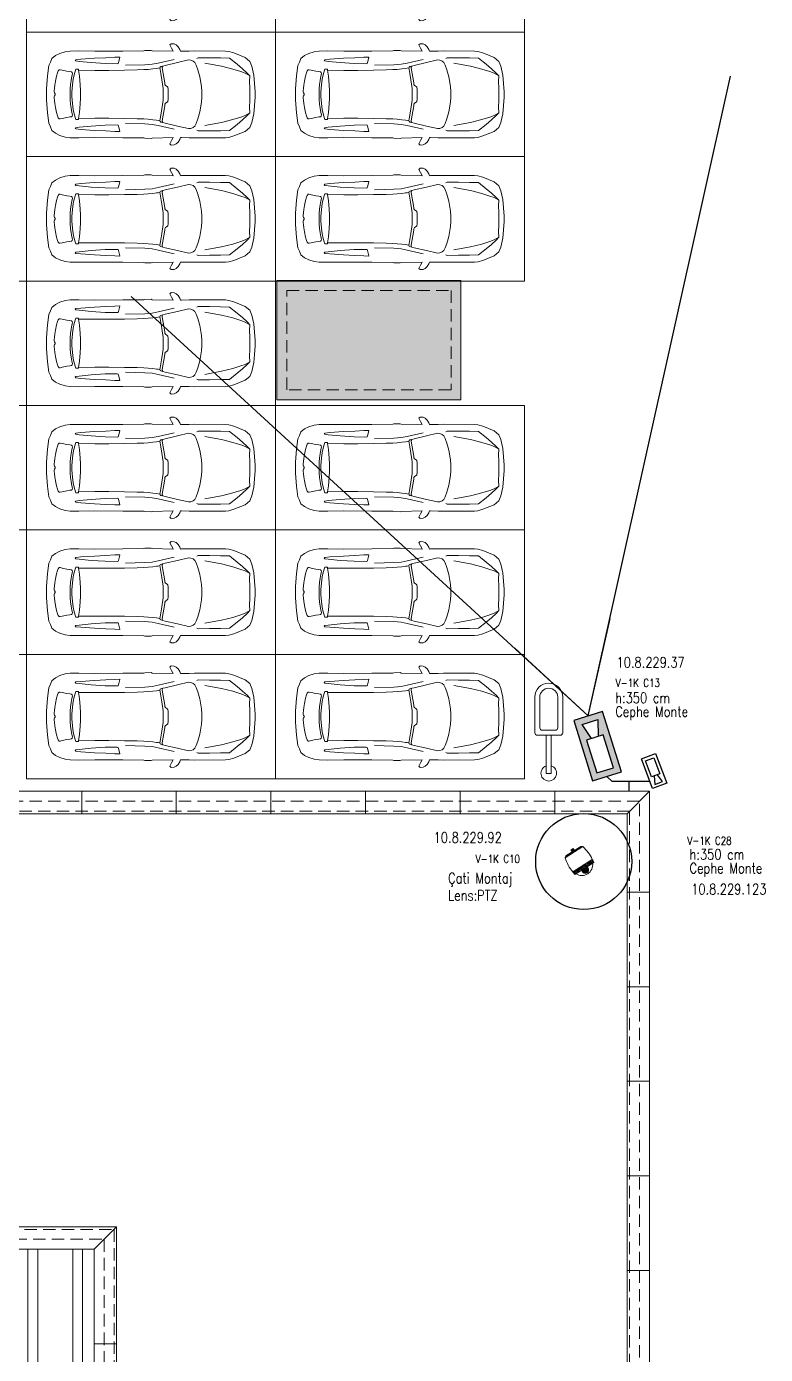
# Model space of a CAD drawing. Header units: metres. Extents: x -13933 to 152404, y -7861 to 21912.
# Drawn here: x 113837 to 115321, y 2152 to 4820 of the extents above; entities that cross this region are included whole.
import ezdxf

# ---------------------------------------------------------------- set-up
doc = ezdxf.new("R2010")
doc.units = ezdxf.units.M
doc.header["$LTSCALE"] = 100
doc.header["$MEASUREMENT"] = 0
doc.linetypes.add('DOT2', pattern=[0.125, 0, -0.125])
doc.linetypes.add('HIDDEN', pattern=[0.375, 0.25, -0.125])
doc.layers.get('0').update_dxf_attribs({"color": 9, "lineweight": 9})
for name, color, linetype, lineweight in [('04', 9, 'Continuous', 9), ('06A', 9, 'Continuous', 9), ('06B', 9, 'Continuous', 9), ('06D', 9, 'Continuous', 9), ('09', 9, 'Continuous', 9), ('20', 9, 'DOT2', 9), ('DATA TAVAN', 160, 'Continuous', 30), ('E-DAHİLİ KAMERA', 7, 'Continuous', 30), ('E-DAHİLİ SPEED DOME', 7, 'Continuous', 30), ('E-HARİCİ KAMERA', 7, 'Continuous', 30), ('E-YAZI', 7, 'Continuous', 30)]:
    doc.layers.add(name, color=color, linetype=linetype, lineweight=lineweight)
doc.styles.add('E-YAZI', font='txttw.shx')

# ---------------------------------------------------------------- blocks, each defined once
blk = doc.blocks.new('p-araba-10')
for points in [[(-193.8, -2.4), (-193.8, 5.3), (-192.9, 22.2), (-191.1, 38.9), (-187.6, 56.6), (-183.4, 66.4), (-173.9, 74.2), (-151.3, 83.5), (-141.2, 86.3), (-134.5, 87.1), (-72.5, 87.3), (-61.4, 87), (-45.8, 86.8), (-44, 86.7), (-42.5, 90.5), (-39.1, 95.9), (-35.3, 99.6), (-31.2, 101.5), (-25.1, 101.9), (-22.6, 99.4), (-26, 92.8), (-28.4, 88.2), (-29.2, 86.7), (12.7, 87.6), (14.7, 88.4), (27.6, 88.2), (29.7, 87.5), (71.7, 87.1), (127.9, 86.7), (160, 87.2), (177.5, 87.1), (187.3, 85.7), (198.4, 82.4), (207, 78), (214.1, 72.2), (217.1, 65), (220, 58.1), (223.2, 37.3), (225, 11.2), (225, -11.2), (223.2, -37.3), (220, -58.1), (217.1, -65), (214.1, -72.2), (207, -78), (198.4, -82.4), (187.3, -85.7), (177.5, -87.1), (160, -87.2), (127.9, -86.7), (71.7, -87.1), (29.7, -87.5), (27.6, -88.2), (14.7, -88.4), (12.7, -87.6), (-29.2, -86.7), (-28.4, -88.2), (-26, -92.8), (-22.6, -99.4), (-25.1, -101.9), (-31.2, -101.5), (-35.3, -99.6), (-39.1, -95.9), (-42.5, -90.5), (-44, -86.7), (-45.8, -86.8), (-61.4, -87), (-72.5, -87.3), (-134.5, -87.1), (-141.2, -86.3), (-151.3, -83.5), (-173.9, -74.2), (-183.4, -66.4), (-187.6, -56.6), (-191.1, -38.9), (-192.9, -22.2), (-193.8, -5.3), (-193.8, 2.4)], [(-93, -62.5), (-126.3, -56.3), (-149.5, -50.6), (-165.5, -45.6), (-173.7, -42.3), (-183.5, -36.9), (-182.7, -25.6), (-183.2, -12.4), (-183.2, 0.2), (-183.2, 12.8), (-182.7, 26), (-183.5, 37.3), (-177.8, 43), (-168.5, 51.5), (-157.6, 60.6), (-142.7, 72.8), (-124.7, 73.2), (-102, 73.6), (-79.4, 73.7), (-76.8, 72.4)], [(-93, 62.8), (-126.3, 56.7), (-149.5, 51), (-165.5, 45.9), (-173.7, 42.6), (-183.5, 37.3), (-182.7, 26), (-183.2, 12.8), (-183.2, 0.2), (-183.2, -12.4), (-182.7, -25.6), (-183.5, -36.9), (-177.8, -42.6), (-168.5, -51.2), (-157.6, -60.2), (-142.7, -72.5), (-124.7, -72.9), (-102, -73.2), (-79.4, -73.3), (-76.8, -72.1)], [(-8.3, -56.7), (-13.4, -57.9), (-38.1, -63.5), (-60.3, -68.8), (-64.9, -68.3), (-69.3, -66.4), (-73, -63.6), (-75.8, -58.3), (-79.1, -49.2), (-82.8, -35.3), (-86.1, -15.4), (-87, -5.3), (-87, 0.2), (-87, 5.7), (-86.1, 15.7), (-82.8, 35.6), (-79.1, 49.6), (-75.8, 58.7), (-73, 63.9), (-69.3, 66.8), (-64.9, 68.6), (-60.3, 69.2), (-38.1, 63.8), (-13.4, 58.2), (-8.3, 57)], [(66.2, 58.6), (27.5, 59.4), (12.7, 60.6), (0.9, 62.9), (-31.5, 70.4)], [(-2.5, -52.9), (-3.1, -54.6), (-4.3, -55.5), (-8.3, -56.7), (-7.3, -54.5), (-7.2, -52.8), (-12.4, -22.8), (-12.7, -19.8), (-13.7, -17.7), (-17.5, -15.6), (-18.7, -14.2), (-19.1, -9.7), (-19.2, -3.2), (-19.2, 0.2), (-19.2, 3.5), (-19.1, 10), (-18.7, 14.5), (-17.5, 15.9), (-13.7, 18.1), (-12.7, 20.1), (-12.4, 23.1), (-7.2, 53.1), (-7.3, 54.8), (-8.3, 57), (-4.3, 55.8), (-3.1, 54.9), (-2.5, 53.3)], [(160.4, 48.6), (128, 48.3), (99.7, 48.3), (68.4, 48.6), (43.2, 49.2), (29.3, 49.7), (20.9, 50.2), (11.4, 51.1), (4.3, 52), (0.7, 52.6), (-2.5, 53.3), (-3.4, 49.8), (-4.9, 41.7), (-6.9, 29.6), (-9.1, 11.9), (-9.1, 2.6), (-9.1, 0.2), (-9.1, -2.2), (-9.1, -11.6), (-6.9, -29.3), (-4.9, -41.4), (-3.4, -49.4), (-2.5, -52.9), (0.7, -52.2), (4.3, -51.7), (11.4, -50.8), (20.9, -49.9), (29.3, -49.3), (43.2, -48.9), (68.4, -48.3), (99.7, -47.9), (128, -47.9), (160.4, -48.3)], [(66.2, -58.2), (27.5, -59), (12.7, -60.3), (0.9, -62.6), (-31.5, -70.1)]]:
    blk.add_lwpolyline(points)
for points in [[(159.5, 66.3), (166.1, 67.2), (167.1, 68.6), (165.9, 69.6), (156.3, 70.9), (128.7, 72.7), (106.1, 73.8), (87.7, 74.9), (77.7, 75), (77.4, 74.3), (80.3, 64), (81.1, 62.1), (83.3, 61.7), (106.9, 62), (135.6, 63.8)], [(169.6, -39.3), (171.3, -30.3), (172.9, -18.6), (173.8, -4.4), (173.8, 0.2), (173.8, 4.7), (172.9, 19), (171.3, 30.6), (169.6, 39.6), (166.8, 48.4), (165.8, 50.4), (160.6, 50.4), (160.4, 48.6), (159, 36.5), (157.5, 19.4), (157, 8.1), (157, 0.2), (157, -7.8), (157.5, -19.1), (159, -36.2), (160.4, -48.3), (160.6, -50.1), (165.8, -50.1), (166.8, -48.1)], [(174.1, -36.1), (175.5, -27.9), (176.6, -19.3), (177.4, -10.5), (177.5, -1.4), (177.5, 0.2), (177.5, 1.8), (177.4, 10.9), (176.6, 19.7), (175.5, 28.2), (174.1, 36.4), (173, 41.1), (173.2, 43.7), (174.5, 45.2), (178.1, 45.7), (184.1, 46.5), (193.2, 48.4), (197.4, 49.4), (199.8, 49.3), (201.7, 47.1), (202.6, 43.6), (204.7, 36.9), (206.7, 26.7), (208.2, 18.6), (209.1, 12.5), (209.7, 6.9), (209.5, 5), (208.6, 3), (207.7, 1.2), (207.7, 0.2), (207.7, -0.9), (208.6, -2.7), (208.6, -2.7), (209.5, -4.6), (209.7, -6.6), (209.1, -12.1), (208.2, -18.3), (206.7, -26.4), (204.7, -36.5), (202.6, -43.3), (201.7, -46.8), (199.8, -49), (197.4, -49.1), (193.2, -48.1), (184.1, -46.1), (178.1, -45.3), (174.5, -44.9), (173.2, -43.4), (173, -40.8)], [(159.5, -66), (166.1, -66.9), (167.1, -68.2), (165.9, -69.3), (156.3, -70.5), (128.7, -72.4), (106.1, -73.5), (87.7, -74.5), (77.7, -74.7), (77.4, -74), (80.3, -63.7), (81.1, -61.7), (83.3, -61.4), (106.9, -61.6), (135.6, -63.5)]]:
    blk.add_lwpolyline(points, close=True)
blk = doc.blocks.new('p-carpark_std')
at = {"layer": '06D'}
blk.add_lwpolyline([(-500, -125), (0, -125), (0, 125), (-500, 125)], close=True, dxfattribs=at)
at = {"layer": '04'}
blk.add_blockref('p-araba-10', (-265, 0), dxfattribs=at)
blk = doc.blocks.new('ARKTOS')
for p, q in [((-3, 0), (-13, 0)), ((-8, -5), (-8, 5))]:
    blk.add_line(p, q)
blk.add_lwpolyline([(-20.5, 15), (4.5, 15), (4.5, -15), (-20.5, -15)], close=True)
at = {"linetype": 'ByBlock'}
for points in [[(0, -11.8, 0.363965), (1.7, -13.8), (11.4, -15.5, 0.029047), (11.7, -15.6), (26.3, -16.4, 0.033251), (26.5, -16.4), (43.2, -15.2, 0.392539), (45, -13.2), (45, 13.2, 0.392539), (43.2, 15.2), (26.5, 16.4, 0.033251), (26.3, 16.4), (11.7, 15.6, 0.029047), (11.4, 15.5), (1.7, 13.8, 0.047994), (0, 13), (0, -11.8)], [(0, -11.8, 0.229142), (0.8, -13.4, 0.044394)]]:
    blk.add_lwpolyline(points, format="xyb", dxfattribs=at)
blk.add_circle((-8, 0), 3)
blk = doc.blocks.new('p-vw-catiaydinlatmaelemanlari')
at = {"layer": '06D', "linetype": 'ByBlock', "rotation": 270}
for p in [(32891.9, 3327), (33641.9, 3327), (32891.9, 1871.5), (33642, 1871.5)]:
    blk.add_blockref('ARKTOS', p, dxfattribs=at)
at = {"layer": '06D', "linetype": 'ByBlock', "xscale": -1}
for p, rotation in [((32891.9, 1912.5), 270), ((33642, 1912.5), 270), ((31821.9, 1852.5), 180), ((31879.4, 868.5), 270), ((32891.9, 868), 270), ((33642, 868), 270)]:
    blk.add_blockref('ARKTOS', p, dxfattribs=dict(at, rotation=rotation))
blk = doc.blocks.new('A$C442D6FDD')
at = {"layer": '06D', "color": 9}
for p, q in [((12178.8, 936.6), (12178.8, 1008.3)), ((12188.8, 946.6), (12188.8, 1008.3)), ((12224.8, 1008.3), (12224.8, 946.6)), ((12234.8, 1008.3), (12234.8, 936.6)), ((12193.8, 941.6), (12219.8, 941.6)), ((12183.8, 931.6), (12229.8, 931.6)), ((12201.8, 870.4), (12201.8, 931.6)), ((12211.8, 870.4), (12211.8, 931.6))]:
    blk.add_line(p, q, dxfattribs=at)
blk.add_lwpolyline([(12201.8, 870.4), (12201.8, 854.6), (12211.8, 854.6), (12211.8, 870.4)], dxfattribs=at)
for centre, radius, start, end in [((12206.8, 1008.3), 28, 0, 180), ((12206.8, 1008.3), 18, 0, 180), ((12183.8, 936.6), 5, 180, 270), ((12193.8, 946.6), 5, 180, 270), ((12219.8, 946.6), 5, 270, 0), ((12229.8, 936.6), 5, 270, 0), ((12206.8, 855.4), 15.7, 108.5399, 71.4601)]:
    blk.add_arc(centre, radius, start, end, dxfattribs=at)
blk = doc.blocks.new('100_HARİCİ KAMERA')
at = {"layer": 'E-HARİCİ KAMERA', "color": 4}
for points in [[(0, -1.9), (7.95, -1.9), (7.95, 1.9), (0, 1.9)], [(5.11, -1.1), (5.11, 1.1), (0.8, 1.1), (0.8, -1.1)]]:
    blk.add_lwpolyline(points, close=True, dxfattribs=at)
blk.add_lwpolyline([(5.11, 0.44), (7.15, 1.02), (7.15, -1.02), (5.11, -0.44)], dxfattribs=at)
blk = doc.blocks.new('E-DAHİLİ SPEED DOME KAMERA (HAREKETLİ)')
at = {"layer": 'E-DAHİLİ SPEED DOME', "lineweight": 15}
blk.add_hatch(color=5, dxfattribs=at).paths.add_polyline_path([(0.77, -4.93, 0.114875), (0.69, -4.58), (-0.72, -4.58, 0.114346), (-0.8, -4.93, 1)])
at = {"layer": 'E-DAHİLİ SPEED DOME', "color": 5, "lineweight": 15}
for p, q in [((-0.26, 0), (-0.26, -0.46)), ((0, 0), (-0.26, 0)), ((0, 0), (0.26, 0)), ((-2.08, -0.71), (2.08, -0.71)), ((-2, -0.64), (2, -0.64)), ((-1.86, -0.54), (-1.74, -0.54)), ((-1.77, -0.46), (1.77, -0.46)), ((-1.74, -0.54), (1.74, -0.54)), ((0, -0.08), (-0.26, -0.08)), ((0, -0.17), (-0.26, -0.17)), ((0, -0.25), (-0.26, -0.25)), ((0, -0.33), (-0.26, -0.33)), ((0, -0.42), (-0.26, -0.42)), ((0, -0.08), (0.26, -0.08)), ((0, -0.17), (0.26, -0.17)), ((0, -0.25), (0.26, -0.25)), ((0, -0.33), (0.26, -0.33)), ((0, -0.42), (0.26, -0.42)), ((0.26, 0), (0.26, -0.46)), ((1.86, -0.54), (1.74, -0.54)), ((-2.32, -3.91), (2.32, -3.92)), ((-2.25, -4.58), (2.25, -4.58)), ((-2.12, -4.29), (-2.12, -3.91)), ((-2.12, -4.58), (-2.12, -3.91)), ((-2.09, -4.29), (-2.09, -3.91)), ((-2.09, -4.58), (-2.09, -3.91)), ((-1.84, -4.29), (-1.84, -3.91)), ((-1.84, -4.58), (-1.84, -3.91)), ((-1.81, -4.29), (-1.81, -3.91)), ((-1.81, -4.58), (-1.81, -3.91)), ((-1.56, -4.29), (-1.56, -3.91)), ((-1.56, -4.58), (-1.56, -3.91)), ((-1.53, -4.29), (-1.53, -3.91)), ((-1.53, -4.58), (-1.53, -3.91)), ((-1.28, -4.29), (-1.28, -3.91)), ((-1.28, -4.58), (-1.28, -3.91)), ((-1.25, -4.29), (-1.25, -3.91)), ((-1.25, -4.58), (-1.25, -3.91)), ((-1.01, -4.29), (-1.01, -3.91)), ((-1.01, -4.58), (-1.01, -3.91)), ((-0.98, -4.29), (-0.98, -3.91)), ((-0.98, -4.58), (-0.98, -3.91)), ((-0.72, -4.29), (-0.72, -3.91)), ((-0.72, -4.58), (-0.72, -3.91)), ((-0.69, -4.29), (-0.69, -3.91)), ((-0.69, -4.58), (-0.69, -3.91)), ((-0.44, -4.29), (-0.44, -3.91)), ((-0.44, -4.58), (-0.44, -3.91)), ((-0.41, -4.29), (-0.41, -3.91)), ((-0.41, -4.58), (-0.41, -3.91)), ((-0.16, -4.29), (-0.16, -3.91)), ((-0.16, -4.58), (-0.16, -3.91)), ((-0.13, -4.29), (-0.13, -3.91)), ((-0.13, -4.58), (-0.13, -3.91)), ((0.13, -4.29), (0.13, -3.92)), ((0.13, -4.58), (0.13, -3.91)), ((0.15, -4.29), (0.16, -3.92)), ((0.15, -4.58), (0.16, -3.91)), ((0.41, -4.29), (0.41, -3.92)), ((0.41, -4.58), (0.41, -3.91)), ((0.43, -4.29), (0.44, -3.92)), ((0.43, -4.58), (0.44, -3.91)), ((0.69, -4.58), (0.69, -3.91)), ((0.69, -4.29), (0.69, -3.92)), ((0.71, -4.58), (0.72, -3.91)), ((0.71, -4.29), (0.72, -3.92)), ((0.98, -4.58), (0.98, -3.91)), ((0.98, -4.29), (0.98, -3.92)), ((1.01, -4.58), (1.01, -3.91)), ((1.01, -4.29), (1.01, -3.92)), ((1.25, -4.58), (1.25, -3.91)), ((1.25, -4.29), (1.25, -3.92)), ((1.27, -4.58), (1.27, -3.91)), ((1.27, -4.29), (1.27, -3.92)), ((1.53, -4.58), (1.53, -3.91)), ((1.53, -4.29), (1.53, -3.92)), ((1.55, -4.58), (1.55, -3.91)), ((1.55, -4.29), (1.55, -3.92)), ((1.81, -4.58), (1.81, -3.91)), ((1.81, -4.29), (1.81, -3.92)), ((1.83, -4.58), (1.83, -3.91)), ((1.83, -4.29), (1.83, -3.92)), ((2.09, -4.58), (2.09, -3.91)), ((2.09, -4.3), (2.09, -3.92)), ((2.11, -4.58), (2.11, -3.91)), ((2.11, -4.3), (2.11, -3.92))]:
    blk.add_line(p, q, dxfattribs=at)
for centre, radius, start, end in [((4.75, -2.84), 7.15, 162.6726, 188.6391), ((-1.95, -0.78), 0.148, 112.0065, 152.1591), ((-1.72, -0.98), 0.435, 92.3606, 129.6118), ((-1.08, -1.28), 1.07, 130.1476, 136.6157), ((1.72, -0.98), 0.435, 50.3313, 87.5824), ((1.08, -1.28), 1.07, 43.3274, 49.7954), ((1.95, -0.78), 0.148, 27.7839, 67.9366), ((-4.75, -2.83), 7.15, 351.304, 17.2704), ((10.56, -2.93), 12.92, 184.3349, 187.3377), ((10.6, -2.93), 12.92, 184.354, 187.3375), ((-0.02, -3.65), 2.2, 205.1602, 334.9025), ((-10.61, -2.92), 12.92, 352.6245, 355.6081), ((-10.56, -2.92), 12.92, 352.6245, 355.6081)]:
    blk.add_arc(centre, radius, start, end, dxfattribs=at)
blk = doc.blocks.new('E-HARICI KAMERA-MOTORLU LENSLI')
at = {"layer": 'E-DAHİLİ KAMERA'}
h = blk.add_hatch(color=3, dxfattribs=at)
h.dxf.hatch_style = 1
h.paths.add_polyline_path([(0, 7.59), (0, -7.59), (31.82, -7.59), (31.82, 7.59)])
h.paths.add_polyline_path([(28.62, 4.1), (28.62, -4.1), (20.43, -1.76), (20.43, -4.39), (3.2, -4.39), (3.2, 4.39), (20.43, 4.39), (20.43, 1.76)], flags=16)
at = {"layer": 'E-DAHİLİ KAMERA', "color": 3}
for q in [(75.22, 25.06), (75.22, -25.06)]:
    blk.add_line((31.82, 0), q, dxfattribs=at)
for points in [[(0, -7.59), (31.82, -7.59), (31.82, 7.59), (0, 7.59)], [(20.43, -4.39), (20.43, 4.39), (3.2, 4.39), (3.2, -4.39)]]:
    blk.add_lwpolyline(points, close=True, dxfattribs=at)
blk.add_lwpolyline([(20.43, 1.76), (28.62, 4.1), (28.62, -4.1), (20.43, -1.76)], dxfattribs=at)

msp = doc.modelspace()

# ---------------------------------------------------------------- hatches: boundary and pattern name
at = {"layer": '09'}
h = msp.add_hatch(color=254, dxfattribs=at)
h.dxf.hatch_style = 1
h.paths.add_polyline_path([(114339.8, 4310), (114709.8, 4310), (114709.8, 4070), (114339.8, 4070)])

# ---------------------------------------------------------------- linework, layer by layer
at = {"layer": '06A'}
for points in [[(114339.8, 4310), (114709.8, 4310), (114709.8, 4070), (114339.8, 4070)], [(115088.3, 3283.7), (113568.3, 3283.7), (113568.3, 2363.7), (113973.3, 2363.7), (113973.3, 1563.7), (115088.3, 1563.7)], [(115043.3, 3238.7), (113613.3, 3238.7), (113613.3, 2408.7), (114018.3, 2408.7), (114018.3, 1608.7), (115043.3, 1608.7)]]:
    msp.add_lwpolyline(points, close=True, dxfattribs=at)
for points in [[(113948.2, 3283.7), (113948.2, 3238.7)], [(114138.2, 3283.7), (114138.2, 3238.7)], [(114328.2, 3283.7), (114328.2, 3238.7)], [(114518.2, 3283.7), (114518.2, 3238.7)], [(114708.2, 3283.7), (114708.2, 3238.7)], [(114898.2, 3283.7), (114898.2, 3238.7)], [(115088.3, 3283.7), (115043.3, 3238.7)], [(115088.3, 3081.2), (115043.3, 3081.2)], [(115088.3, 2891.2), (115043.3, 2891.2)], [(115088.3, 2701.2), (115043.3, 2701.2)], [(115088.3, 2511.2), (115043.3, 2511.2)], [(113973.3, 2363.7), (114018.3, 2408.7)], [(115088.3, 2321.2), (115043.3, 2321.2)], [(114018.3, 2173.7), (113973.3, 2173.7)]]:
    msp.add_lwpolyline(points, dxfattribs=at)
at = {"layer": '06B'}
msp.add_lwpolyline([(113930.1, 2363.7), (113930.1, 1613.7), (113860.2, 1613.7), (113860.2, 2363.7), (113840.1, 2363.7), (113840.1, 1613.7), (113770.1, 1613.7), (113770.1, 2363.7), (113750.1, 2363.7), (113750.1, 1613.7), (113680.2, 1613.7), (113680.2, 2363.7), (113660.2, 2363.7), (113660.2, 1613.7), (113610.1, 1613.7), (113610.1, 2363.7), (113590.1, 2363.7), (113590.1, 1583.7), (114000.1, 1583.7), (114000.1, 1613.7), (113950.1, 1613.7), (113950.1, 2363.7), (113930.1, 2363.7)], close=True, dxfattribs=at)
at = {"layer": '06D', "linetype": 'HIDDEN'}
for points in [[(115068.3, 3263.7), (113588.3, 3263.7), (113588.3, 2383.7), (113993.3, 2383.7), (113993.3, 1583.7), (115068.3, 1583.7)], [(115048.3, 3243.7), (113608.3, 3243.7), (113608.3, 2403.7), (114013.3, 2403.7), (114013.3, 1603.7), (115048.3, 1603.7)]]:
    msp.add_lwpolyline(points, close=True, dxfattribs=at)
at = {"layer": '06D'}
for points in [[(111413.3, 131.7), (115143.3, 131.7), (115143.3, 1578.7), (113973.3, 1578.7), (113973.3, 2363.7), (113568.3, 2363.7), (113571.3, 3238.7), (111953.3, 3238.7), (111953.3, 2363.7), (111513.3, 2363.7), (111513.3, 1578.7), (111413.3, 1578.7)], [(113613.3, 3238.7), (115043.3, 3238.7), (115043.3, 1608.7), (114018.3, 1608.7), (114018.3, 2408.7), (113613.3, 2408.7)]]:
    msp.add_lwpolyline(points, close=True, dxfattribs=at)
at = {"layer": '20', "linetype": 'HIDDEN'}
msp.add_lwpolyline([(114359.8, 4290), (114689.8, 4290), (114689.8, 4090), (114359.8, 4090)], close=True, dxfattribs=at)
at = {"layer": 'DATA TAVAN', "color": 3}
for q in [(115251.2, 4720.1), (114047.4, 4277.7)]:
    msp.add_line((114965.3, 3435.3), q, dxfattribs=at)
at = {"layer": 'DATA TAVAN', "color": 2}
for p, q in [((115013.3, 3303.5), (115003, 3313.7)), ((115046.8, 3303.5), (115013.3, 3303.5)), ((115089.4, 3303.5), (115046.8, 3303.5)), ((115046.8, 3303.5), (115046.8, 3284))]:
    msp.add_line(p, q, dxfattribs=at)
at = {"layer": 'E-HARİCİ KAMERA', "color": 5}
msp.add_circle((114956.2, 3142.6), 96.4, dxfattribs=at)

# ---------------------------------------------------------------- block references
msp.add_blockref('A$C442D6FDD', (102679.3, 2464.6))
at = {"rotation": 269.9999999998917}
msp.add_blockref('p-vw-catiaydinlatmaelemanlari', (111175.8, 34042), dxfattribs=at)
at = {"layer": '04', "xscale": -1}
for p in [(113837.5, 4933.7), (114337.5, 4933.7), (113837.5, 4683.7), (114337.5, 4683.7), (113837.5, 4433.7), (114337.5, 4433.7), (113337.5, 4183.7), (113837.5, 4183.7), (113837.5, 3933.7), (114337.5, 3933.7), (113337.5, 3683.7), (113837.5, 3683.7), (114337.5, 3683.7), (113837.5, 3433.7), (114337.5, 3433.7)]:
    msp.add_blockref('p-carpark_std', p, dxfattribs=at)
at = {"layer": 'DATA TAVAN', "color": 3, "xscale": 4, "yscale": 4, "zscale": 4, "rotation": 107.2375354787305}
msp.add_blockref('E-HARICI KAMERA-MOTORLU LENSLI', (115003, 3313.7), dxfattribs=at)
at = {"layer": 'E-DAHİLİ SPEED DOME', "xscale": 10, "yscale": 10, "zscale": 10, "rotation": 32.59059024215271}
msp.add_blockref('E-DAHİLİ SPEED DOME KAMERA (HAREKETLİ)', (114932.9, 3167.3), dxfattribs=at)
at = {"layer": 'E-HARİCİ KAMERA', "xscale": -8.000000000000002, "yscale": 8.000000000000002, "zscale": 8.000000000000002, "rotation": 110.6135584262475}
msp.add_blockref('100_HARİCİ KAMERA', (115086.5, 3354.1), dxfattribs=at)

# ---------------------------------------------------------------- texts
at = {"layer": 'E-YAZI', "color": 1, "style": 'E-YAZI', "width": 0.8}
for s, p in [('10.8.229.37', (115022.3, 3532.4)), ('10.8.229.92', (114655, 3180.5)), ('10.8.229.123', (115172.1, 3076.6))]:
    msp.add_text(s, height=21, dxfattribs=at).set_placement(p)
at = {"layer": 'E-YAZI', "color": 6, "style": 'E-YAZI', "width": 0.8}
for s, p in [('V-1K C13', (115020.5, 3493.5)), ('V-1K C28', (115164.4, 3176.5)), ('V-1K C10', (114739.4, 3139.9))]:
    msp.add_text(s, height=16, dxfattribs=at).set_placement(p)
at = {"layer": 'E-YAZI', "color": 30, "style": 'E-YAZI', "width": 0.8}
for s, p in [('h:350 cm', (115019.6, 3461.1)), ('Cephe Monte', (115019.6, 3433.4)), ('h:350 cm', (115168.8, 3146.6)), ('Cephe Monte', (115168.8, 3118.8)), ('Çati Montaj', (114684, 3098.6)), ('Lens:PTZ', (114684, 3064.2))]:
    msp.add_text(s, height=21, dxfattribs=at).set_placement(p)

doc.saveas('drawing.dxf')
